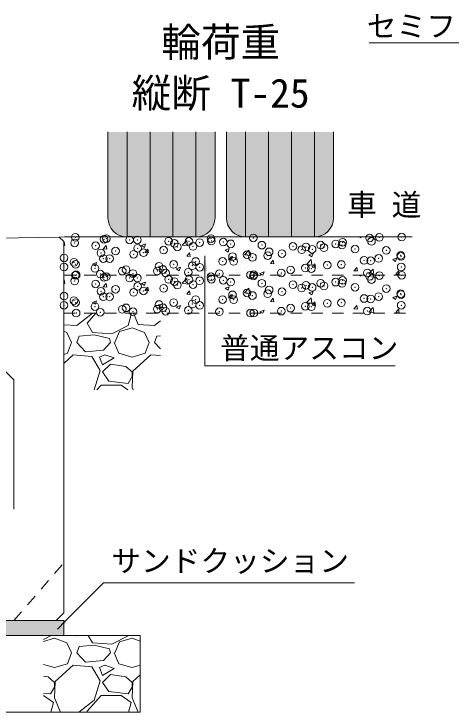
# Model space of a CAD drawing. Units: millimetres at full size; details may follow other scales. Extents: x 80703 to 103503, y 5263 to 15046.
# Drawn here: x 83358 to 83929, y 10905 to 11819 of the extents above; entities that cross this region are included whole.
import ezdxf
from ezdxf.enums import TextEntityAlignment as Align

# ---------------------------------------------------------------- set-up
doc = ezdxf.new("R2010")
doc.units = ezdxf.units.MM
doc.header["$LTSCALE"] = 20
doc.header["$PDMODE"] = 32
doc.header["$PDSIZE"] = 10
doc.linetypes.add('USER1', pattern=[1.35, 0.75, -0.6])
for name, color, linetype, lineweight in [('0_2', 7, 'Continuous', 9), ('寸法引出', 7, 'Continuous', 9), ('寸法線', 7, 'Continuous', 9), ('本体', 7, 'Continuous', 5), ('ﾊｯﾁﾝｸﾞ', 7, 'Continuous', 5)]:
    doc.layers.add(name, color=color, linetype=linetype, lineweight=lineweight)
doc.styles.add('ＭＳ ゴシック', font='')
doc.styles.get('ＭＳ ゴシック').set_extended_font_data('MS Gothic')

# ---------------------------------------------------------------- blocks, each defined once
blk = doc.blocks.new('filled_arrow')
at = {"color": 0, "linetype": 'Continuous', "lineweight": -2}
blk.add_solid([(7.5, 1.25), (0, 0), (7.5, -1.25)], dxfattribs=at)

msp = doc.modelspace()

# ---------------------------------------------------------------- hatches: boundary and pattern name
at = {"layer": 'ﾊｯﾁﾝｸﾞ'}
for color, points in [(256, [(83480.47, 11664.16), (83480.47, 11551.66, 0.41421), (83505.47, 11526.66), (83595.47, 11526.66, 0.41421), (83620.47, 11551.66), (83620.47, 11664.16)]), (256, [(83775.47, 11664.16), (83635.47, 11664.16), (83635.47, 11551.66, 0.41421), (83660.47, 11526.66), (83750.47, 11526.66, 0.41421), (83775.47, 11551.66)]), (8, [(83422.52, 11004.66), (83422.52, 11024.66), (83002.52, 11024.66), (82992.52, 11024.66), (82992.52, 11004.66)])]:
    msp.add_hatch(color=color, dxfattribs=at).paths.add_polyline_path(points)

# ---------------------------------------------------------------- linework, layer by layer
at = {"layer": '0_2'}
for p, q in [((83480.47, 11551.66), (83480.47, 11664.16)), ((83620.47, 11664.16), (83620.47, 11551.66)), ((83635.47, 11551.66), (83635.47, 11664.16)), ((83775.47, 11664.16), (83775.47, 11551.66)), ((83595.47, 11526.66), (83505.47, 11526.66)), ((83750.47, 11526.66), (83660.47, 11526.66))]:
    msp.add_line(p, q, dxfattribs=at)
at = {"layer": '0_2', "lineweight": 5}
for p, q in [((83505.47, 11526.66), (83505.47, 11664.16)), ((83535.47, 11664.16), (83535.47, 11526.66)), ((83565.47, 11664.16), (83565.47, 11526.66)), ((83595.47, 11526.66), (83595.47, 11664.16)), ((83660.47, 11526.66), (83660.47, 11664.16)), ((83690.47, 11664.16), (83690.47, 11526.66)), ((83720.47, 11664.16), (83720.47, 11526.66)), ((83750.47, 11526.66), (83750.47, 11664.16))]:
    msp.add_line(p, q, dxfattribs=at)
at = {"layer": '0_2', "lineweight": 20}
for p, q in [((83416.52, 11526.54), (83328.51, 11524.78)), ((83416.52, 11526.54), (83423.48, 11526.66)), ((83416.52, 11526.54), (83422.52, 11520.66)), ((83423.48, 11526.66), (83878.15, 11526.66)), ((83422.52, 11520.66), (83422.52, 11034.66)), ((83297.52, 11399.66), (83357.52, 11339.66)), ((83357.52, 11170.19), (83357.52, 11339.66)), ((83412.51, 11024.66), (83422.52, 11034.66)), ((82992.52, 11024.66), (83422.52, 11024.66)), ((83412.51, 11024.66), (83002.52, 11024.66)), ((83422.52, 11024.66), (83422.52, 11004.66)), ((82892.52, 11004.66), (83522.52, 11004.66)), ((83522.52, 10904.66), (83522.52, 11004.66)), ((82892.52, 10904.66), (83522.52, 10904.66))]:
    msp.add_line(p, q, dxfattribs=at)
at = {"layer": '0_2', "linetype": 'USER1'}
for p, q in [((83422.52, 11476.66), (83878.15, 11476.66)), ((83422.52, 11426.66), (83878.15, 11426.66))]:
    msp.add_line(p, q, dxfattribs=at)
at = {"layer": '0_2'}
for centre, start, end in [((83505.47, 11551.66), 180, 270), ((83595.47, 11551.66), 270, 0), ((83660.47, 11551.66), 180, 270), ((83750.47, 11551.66), 270, 0)]:
    msp.add_arc(centre, 25, start, end, dxfattribs=at)
at = {"layer": '寸法引出'}
msp.add_lwpolyline([(83414.25, 11013.28), (83424.85, 11023.89), (83474.62, 11073.65), (83803.06, 11073.65)], dxfattribs=at)
at = {"layer": '寸法線'}
for points in [[(84425.37, 11563.44), (84207.81, 11781.01), (83821.87, 11781.01)], [(83607.14, 11501.83), (83607.14, 11357.81), (83856.17, 11357.81)]]:
    msp.add_lwpolyline(points, dxfattribs=at)
at = {"layer": '本体', "linetype": 'USER1', "lineweight": 9}
msp.add_line((83357.52, 11024.66), (83422.52, 11099.66), dxfattribs=at)
at = {"layer": 'ﾊｯﾁﾝｸﾞ'}
for p, q in [((83809.25, 11526.66), (83811.12, 11525.4)), ((83811.12, 11525.4), (83811.55, 11526.66)), ((83422.52, 11519.47), (83423.24, 11520.33)), ((83422.52, 11515.69), (83424.12, 11515.55)), ((83424.11, 11515.55), (83423.23, 11520.33)), ((83524.29, 11515.59), (83529.63, 11517.64)), ((83528.08, 11513.03), (83529.63, 11517.63)), ((83577.53, 11516), (83583.47, 11522.18)), ((83577.53, 11516), (83584.31, 11514.95)), ((83584.31, 11514.95), (83583.47, 11522.18)), ((83474.22, 11511.17), (83477.9, 11515.55)), ((83474.22, 11511.17), (83478.78, 11510.77)), ((83478.77, 11510.77), (83477.89, 11515.55)), ((83524.29, 11515.58), (83528.08, 11513.03)), ((83528.88, 11506.39), (83532.55, 11510.77)), ((83533.42, 11505.99), (83532.54, 11510.77)), ((83633.8, 11509.48), (83639.14, 11511.53)), ((83633.8, 11509.48), (83637.59, 11506.92)), ((83637.59, 11506.92), (83639.14, 11511.53)), ((83658.86, 11503.39), (83664.79, 11509.57)), ((83665.63, 11502.33), (83664.79, 11509.57)), ((83528.88, 11506.39), (83533.43, 11505.99)), ((83583.53, 11501.61), (83587.21, 11505.99)), ((83583.53, 11501.61), (83588.09, 11501.21)), ((83588.08, 11501.21), (83587.2, 11505.98)), ((83638.19, 11496.83), (83641.86, 11501.2)), ((83642.73, 11496.43), (83641.85, 11501.2)), ((83658.86, 11503.39), (83665.63, 11502.34)), ((83743.31, 11503.38), (83748.65, 11505.43)), ((83743.31, 11503.38), (83747.1, 11500.82)), ((83747.1, 11500.82), (83748.65, 11505.43)), ((83852.82, 11497.28), (83858.16, 11499.33)), ((83856.61, 11494.72), (83858.15, 11499.32)), ((83460.27, 11491.01), (83465.6, 11493.06)), ((83460.27, 11491.01), (83464.06, 11488.45)), ((83464.06, 11488.45), (83465.6, 11493.06)), ((83638.19, 11496.83), (83642.74, 11496.43)), ((83692.84, 11492.04), (83696.52, 11496.42)), ((83692.84, 11492.04), (83697.4, 11491.65)), ((83697.39, 11491.64), (83696.51, 11496.42)), ((83740.18, 11490.77), (83746.12, 11496.96)), ((83740.18, 11490.78), (83746.96, 11489.72)), ((83746.96, 11489.72), (83746.11, 11496.96)), ((83747.5, 11487.26), (83751.17, 11491.64)), ((83752.05, 11486.86), (83751.16, 11491.64)), ((83852.82, 11497.28), (83856.61, 11494.72)), ((83569.78, 11484.91), (83575.11, 11486.96)), ((83569.78, 11484.9), (83573.57, 11482.35)), ((83573.57, 11482.35), (83575.11, 11486.95)), ((83679.29, 11478.8), (83684.62, 11480.85)), ((83683.21, 11476.66), (83684.62, 11480.85)), ((83747.5, 11487.26), (83752.05, 11486.86)), ((83802.15, 11482.48), (83805.83, 11486.86)), ((83802.15, 11482.48), (83806.71, 11482.08)), ((83806.7, 11482.08), (83805.82, 11486.86)), ((83821.5, 11478.16), (83827.44, 11484.35)), ((83828.28, 11477.11), (83827.44, 11484.35)), ((83856.81, 11477.7), (83860.48, 11482.08)), ((83861.36, 11477.3), (83860.47, 11482.08)), ((83422.52, 11469.47), (83423.24, 11470.33)), ((83424.11, 11465.55), (83423.23, 11470.33)), ((83577.53, 11466), (83583.47, 11472.18)), ((83584.31, 11464.95), (83583.47, 11472.18)), ((83679.28, 11478.8), (83682.46, 11476.66)), ((83809.25, 11476.66), (83811.12, 11475.4)), ((83811.12, 11475.4), (83811.55, 11476.66)), ((83821.5, 11478.16), (83828.28, 11477.11)), ((83856.81, 11477.7), (83861.36, 11477.3)), ((83422.52, 11465.7), (83424.12, 11465.55)), ((83474.22, 11461.17), (83477.9, 11465.55)), ((83474.22, 11461.17), (83478.78, 11460.77)), ((83478.77, 11460.77), (83477.89, 11465.55)), ((83524.29, 11465.59), (83529.63, 11467.64)), ((83524.29, 11465.58), (83528.08, 11463.03)), ((83528.08, 11463.03), (83529.63, 11467.63)), ((83577.53, 11466), (83584.31, 11464.95)), ((83633.8, 11459.48), (83639.14, 11461.53)), ((83637.59, 11456.92), (83639.14, 11461.53)), ((83528.88, 11456.39), (83532.55, 11460.77)), ((83528.88, 11456.39), (83533.43, 11455.99)), ((83533.42, 11455.99), (83532.54, 11460.77)), ((83583.53, 11451.61), (83587.21, 11455.99)), ((83588.08, 11451.21), (83587.2, 11455.98)), ((83633.8, 11459.48), (83637.59, 11456.92)), ((83658.86, 11453.39), (83664.79, 11459.57)), ((83658.86, 11453.39), (83665.63, 11452.34)), ((83665.63, 11452.33), (83664.79, 11459.57)), ((83743.31, 11453.38), (83748.65, 11455.43)), ((83743.31, 11453.38), (83747.1, 11450.82)), ((83747.1, 11450.82), (83748.65, 11455.43)), ((83460.27, 11441.01), (83465.6, 11443.06)), ((83464.06, 11438.45), (83465.6, 11443.06)), ((83583.53, 11451.61), (83588.09, 11451.21)), ((83638.19, 11446.83), (83641.86, 11451.2)), ((83638.19, 11446.83), (83642.74, 11446.43)), ((83642.73, 11446.43), (83641.85, 11451.2)), ((83692.84, 11442.04), (83696.52, 11446.42)), ((83697.39, 11441.64), (83696.51, 11446.42)), ((83740.18, 11440.77), (83746.12, 11446.96)), ((83746.96, 11439.72), (83746.11, 11446.96)), ((83852.82, 11447.28), (83858.16, 11449.33)), ((83852.82, 11447.28), (83856.61, 11444.72)), ((83856.61, 11444.72), (83858.15, 11449.32)), ((83460.27, 11441.01), (83464.06, 11438.45)), ((83569.78, 11434.91), (83575.11, 11436.96)), ((83569.78, 11434.9), (83573.57, 11432.35)), ((83573.57, 11432.35), (83575.11, 11436.95)), ((83692.84, 11442.04), (83697.4, 11441.65)), ((83740.18, 11440.78), (83746.96, 11439.73)), ((83747.5, 11437.26), (83751.17, 11441.64)), ((83747.5, 11437.26), (83752.05, 11436.86)), ((83752.05, 11436.86), (83751.16, 11441.64)), ((83802.15, 11432.48), (83805.83, 11436.86)), ((83806.7, 11432.08), (83805.82, 11436.86)), ((83821.5, 11428.16), (83827.44, 11434.35)), ((83828.28, 11427.11), (83827.44, 11434.35)), ((83439.86, 11410.89), (83460.26, 11426.66)), ((83453.07, 11413.94), (83464.51, 11426.66)), ((83510.98, 11425.12), (83506.92, 11410.89)), ((83508.75, 11426.66), (83510.98, 11425.12)), ((83513.91, 11426.66), (83520.12, 11411.91)), ((83679.28, 11428.8), (83682.46, 11426.66)), ((83679.29, 11428.81), (83684.62, 11430.85)), ((83683.21, 11426.66), (83684.62, 11430.85)), ((83802.15, 11432.48), (83806.71, 11432.08)), ((83821.5, 11428.16), (83828.28, 11427.11)), ((83856.81, 11427.7), (83860.48, 11432.08)), ((83856.81, 11427.7), (83861.36, 11427.3)), ((83861.36, 11427.3), (83860.47, 11432.08)), ((83541.46, 11410.89), (83548.97, 11416.7)), ((83422.52, 11411.72), (83439.86, 11410.89)), ((83460.18, 11401.75), (83453.07, 11413.94)), ((83506.92, 11410.89), (83485.58, 11399.72)), ((83495.74, 11402.77), (83512, 11407.85)), ((83512, 11407.85), (83528.25, 11401.75)), ((83520.12, 11411.91), (83541.46, 11410.89)), ((83422.52, 11403.3), (83426.65, 11401.75)), ((83426.65, 11401.75), (83432.75, 11388.54)), ((83462.21, 11398.7), (83442.91, 11396.67)), ((83485.58, 11399.72), (83460.18, 11401.75)), ((83482.53, 11393.62), (83462.21, 11398.7)), ((83489.64, 11388.54), (83495.74, 11402.77)), ((83528.25, 11401.75), (83534.35, 11388.54)), ((83548.97, 11397.14), (83544.51, 11396.67)), ((83427.67, 11374.32), (83432.75, 11388.54)), ((83439.86, 11388.54), (83442.91, 11396.67)), ((83451.04, 11376.35), (83439.86, 11388.54)), ((83483.55, 11388.54), (83474.4, 11378.38)), ((83483.55, 11388.54), (83482.53, 11393.62)), ((83488.63, 11388.54), (83494.72, 11374.32)), ((83529.27, 11374.32), (83534.35, 11388.54)), ((83541.46, 11388.54), (83544.51, 11396.67)), ((83548.97, 11380.35), (83541.46, 11388.54)), ((83422.52, 11372.8), (83427.67, 11374.32)), ((83434.78, 11372.29), (83422.52, 11361.09)), ((83459.16, 11370.25), (83434.78, 11372.29)), ((83474.4, 11378.38), (83451.03, 11376.35)), ((83470.34, 11351.97), (83459.16, 11370.25)), ((83476.44, 11372.29), (83469.32, 11369.24)), ((83488.63, 11368.22), (83476.44, 11372.29)), ((83494.72, 11374.32), (83511.99, 11369.24)), ((83512, 11369.24), (83529.27, 11374.32)), ((83536.38, 11372.29), (83513.01, 11350.95)), ((83548.97, 11371.24), (83536.38, 11372.29)), ((83469.32, 11369.24), (83473.39, 11359.08)), ((83473.39, 11359.08), (83488.63, 11368.22)), ((83462.24, 11326.65), (83470.34, 11351.97)), ((83483.55, 11360.09), (83473.39, 11349.93)), ((83503.87, 11357.05), (83483.55, 11360.09)), ((83512, 11349.93), (83503.87, 11357.05)), ((83473.39, 11349.93), (83481.52, 11337.74)), ((83506.92, 11334.69), (83511.99, 11343.84)), ((83513.01, 11350.95), (83512, 11329.61)), ((83512, 11343.84), (83512, 11349.93)), ((83481.52, 11337.74), (83506.92, 11334.69)), ((83465.95, 11326.65), (83471.35, 11332.66)), ((83471.36, 11332.66), (83497.77, 11332.66)), ((83497.77, 11332.66), (83506.45, 11326.65)), ((83512, 11329.61), (83513.24, 11326.65)), ((83405.32, 11004.49), (83396, 10999.61)), ((83405.36, 11004.66), (83405.32, 11004.49)), ((83436.34, 11004.66), (83439.86, 11004.49)), ((83439.86, 11004.49), (83440.08, 11004.66)), ((83460.18, 10995.35), (83454.75, 11004.66)), ((83506.92, 11004.49), (83485.58, 10993.32)), ((83506.96, 11004.66), (83506.92, 11004.49)), ((83396, 10996.95), (83410.4, 11001.45)), ((83410.4, 11001.45), (83426.65, 10995.35)), ((83426.65, 10995.35), (83432.75, 10982.14)), ((83485.58, 10993.32), (83460.18, 10995.35)), ((83489.64, 10982.14), (83495.74, 10996.37)), ((83495.74, 10996.37), (83512, 11001.45)), ((83512, 11001.45), (83522.52, 10997.5)), ((83439.86, 10982.14), (83442.91, 10990.27)), ((83462.21, 10992.3), (83442.91, 10990.27)), ((83482.53, 10987.22), (83462.21, 10992.3)), ((83483.55, 10982.14), (83482.53, 10987.22)), ((83427.67, 10967.92), (83432.75, 10982.14)), ((83451.04, 10969.95), (83439.86, 10982.14)), ((83483.55, 10982.14), (83474.4, 10971.98)), ((83488.63, 10982.14), (83494.72, 10967.92)), ((83410.4, 10962.84), (83427.67, 10967.92)), ((83474.4, 10971.98), (83451.03, 10969.95)), ((83494.72, 10967.92), (83511.99, 10962.84)), ((83396, 10967.07), (83410.39, 10962.84)), ((83434.78, 10965.89), (83411.41, 10944.55)), ((83459.16, 10963.85), (83434.78, 10965.89)), ((83470.34, 10945.57), (83459.16, 10963.85)), ((83476.44, 10965.89), (83469.32, 10962.84)), ((83469.32, 10962.84), (83473.39, 10952.68)), ((83473.39, 10952.68), (83488.63, 10961.82)), ((83488.63, 10961.82), (83476.44, 10965.89)), ((83512, 10962.84), (83522.52, 10965.93)), ((83402.27, 10950.65), (83396, 10951.59)), ((83410.4, 10943.53), (83402.27, 10950.65)), ((83483.55, 10953.69), (83473.39, 10943.53)), ((83503.87, 10950.65), (83483.55, 10953.69)), ((83512, 10943.53), (83503.87, 10950.65)), ((83522.52, 10953.23), (83513.01, 10944.55)), ((83411.41, 10944.55), (83410.4, 10923.21)), ((83410.4, 10937.44), (83410.4, 10943.53)), ((83462.21, 10920.17), (83470.34, 10945.57)), ((83473.39, 10943.53), (83481.52, 10931.34)), ((83513.01, 10944.55), (83512, 10923.21)), ((83512, 10937.44), (83512, 10943.53)), ((83405.32, 10928.29), (83410.39, 10937.44)), ((83481.52, 10931.34), (83506.92, 10928.29)), ((83506.92, 10928.29), (83511.99, 10937.44)), ((83396, 10929.41), (83405.32, 10928.29)), ((83396, 10926.26), (83396.17, 10926.26)), ((83396.17, 10926.26), (83409.38, 10917.12)), ((83410.4, 10923.21), (83418.21, 10904.66)), ((83453.07, 10905.94), (83471.35, 10926.26)), ((83471.36, 10926.26), (83497.77, 10926.26)), ((83497.77, 10926.26), (83510.98, 10917.12)), ((83512, 10923.21), (83519.81, 10904.66)), ((83409.38, 10917.12), (83405.82, 10904.66)), ((83442.15, 10904.66), (83462.21, 10920.17)), ((83510.98, 10917.12), (83507.42, 10904.66)), ((83453.81, 10904.66), (83453.07, 10905.94))]:
    msp.add_line(p, q, dxfattribs=at)
for p in [(83437.63, 11526.22), (83475.43, 11523.68), (83478.31, 11524.5), (83508.67, 11522.73), (83518.99, 11522.78), (83559.67, 11521.06), (83586.38, 11520.76), (83615.24, 11524.56), (83615.8, 11521.26), (83631.27, 11519.98), (83670.39, 11525.34), (83787.31, 11519.8), (83822.66, 11525.1), (83825.14, 11520.81), (83835.44, 11526.14), (83864.72, 11526.53), (83436.94, 11518.8), (83464.23, 11515.11), (83519.18, 11511.92), (83567.31, 11518.25), (83571.36, 11513.63), (83591.69, 11514.27), (83600.34, 11519.34), (83641.02, 11517.62), (83681.7, 11515.9), (83722.37, 11514.18), (83739.38, 11513.49), (83758.46, 11516), (83763.05, 11512.47), (83778.22, 11517.48), (83786.65, 11515.93), (83803.73, 11510.75), (83471.25, 11505.61), (83490.32, 11508.12), (83514.08, 11504.02), (83526.92, 11506), (83553.2, 11509.39), (83662.4, 11503.36), (83689.34, 11502.22), (83691.26, 11507.16), (83707.95, 11504.86), (83733.78, 11509.85), (83747.53, 11510.57), (83844.41, 11509.03), (83863.33, 11502.4), (83423.12, 11499.27), (83436.01, 11493.43), (83474.5, 11498.31), (83482.49, 11498.38), (83595.2, 11494.51), (83630.34, 11494.61), (83643.32, 11500.85), (83644.9, 11494.59), (83669.46, 11499.98), (83815.39, 11496.08), (83824.22, 11495.45), (83834.47, 11498.6), (83863.79, 11501.16), (83422.8, 11487.28), (83438.05, 11490.75), (83463.47, 11485.56), (83504.15, 11483.84), (83547.26, 11488.2), (83552.27, 11484.02), (83566.34, 11490.71), (83590.76, 11488.9), (83600.46, 11486.96), (83719.33, 11483.44), (83738.41, 11485.95), (83746.6, 11485.2), (83767.27, 11489.75), (83785.73, 11490.57), (83863.95, 11487.27), (83437.63, 11476.22), (83438.86, 11477.04), (83470.28, 11478.06), (83478.31, 11474.5), (83499.14, 11481.86), (83513.15, 11478.66), (83544.83, 11482.12), (83556.03, 11479.34), (83585.5, 11480.4), (83615.24, 11474.56), (83626.18, 11478.68), (83666.86, 11476.97), (83670.39, 11475.34), (83671.21, 11477.1), (83707.03, 11479.49), (83819.51, 11479.64), (83822.66, 11475.1), (83835.44, 11476.14), (83864.72, 11476.53), (83436.94, 11468.8), (83464.23, 11465.11), (83475.43, 11473.68), (83508.67, 11472.73), (83518.99, 11472.78), (83559.67, 11471.06), (83567.31, 11468.25), (83586.38, 11470.76), (83600.34, 11469.34), (83615.8, 11471.26), (83631.27, 11469.98), (83641.02, 11467.62), (83681.7, 11465.9), (83758.46, 11466), (83778.22, 11467.48), (83786.65, 11465.93), (83787.31, 11469.8), (83825.14, 11470.81), (83490.32, 11458.12), (83519.18, 11461.92), (83526.92, 11456), (83553.2, 11459.39), (83571.36, 11463.63), (83591.69, 11464.27), (83691.26, 11457.16), (83722.37, 11464.18), (83733.78, 11459.85), (83739.38, 11463.49), (83747.53, 11460.57), (83763.05, 11462.47), (83803.73, 11460.75), (83844.41, 11459.03), (83423.12, 11449.27), (83471.25, 11455.61), (83474.5, 11448.31), (83482.49, 11448.38), (83514.08, 11454.02), (83643.32, 11450.85), (83662.4, 11453.36), (83669.46, 11449.98), (83689.34, 11452.22), (83707.95, 11454.86), (83834.47, 11448.6), (83863.33, 11452.4), (83863.79, 11451.16), (83436.01, 11443.43), (83438.05, 11440.75), (83547.26, 11438.2), (83566.34, 11440.71), (83590.76, 11438.9), (83595.2, 11444.51), (83630.34, 11444.61), (83644.9, 11444.59), (83767.27, 11439.75), (83785.73, 11440.57), (83815.39, 11446.08), (83824.22, 11445.45), (83422.8, 11437.28), (83463.47, 11435.56), (83499.14, 11431.86), (83504.15, 11433.84), (83513.15, 11428.66), (83544.83, 11432.12), (83552.27, 11434.02), (83556.03, 11429.34), (83585.5, 11430.4), (83600.46, 11436.97), (83626.18, 11428.68), (83707.03, 11429.49), (83719.33, 11433.44), (83738.41, 11435.95), (83746.6, 11435.2), (83819.51, 11429.64), (83863.95, 11437.27), (83438.86, 11427.04), (83470.28, 11428.06), (83666.86, 11426.97), (83671.21, 11427.1)]:
    msp.add_point(p, dxfattribs=at)

# ---------------------------------------------------------------- block references
at = {"layer": '寸法引出', "xscale": 2, "yscale": 2, "rotation": 45}
msp.add_blockref('filled_arrow', (83414.25, 11013.28), dxfattribs=at)
at = {"layer": '寸法線', "xscale": 2.67, "yscale": 2.67, "rotation": 270}
msp.add_blockref('filled_arrow', (83607.14, 11501.83), dxfattribs=at)

# ---------------------------------------------------------------- texts
at = {"layer": '0_2', "style": 'ＭＳ ゴシック'}
for s, p in [('輪荷重', (83550.27, 11800.65)), ('縦断 T-25', (83511.42, 11733.98))]:
    msp.add_text(s, height=37.98, dxfattribs=at).set_placement(p, align=Align.TOP_LEFT)
msp.add_text('車 道', height=28.48, dxfattribs=at).set_placement((83793.24, 11545.97), align=Align.BOTTOM_LEFT)
msp.add_text('サンドクッション', height=28.48, dxfattribs=at).set_placement((83640.25, 11102.52), align=Align.MIDDLE_CENTER)
at = {"layer": '寸法線', "style": 'ＭＳ ゴシック'}
msp.add_text('セミフラット 平H=50', height=28.48, dxfattribs=at).set_placement((84187.81, 11817.01), align=Align.TOP_RIGHT)
msp.add_text('普通アスコン', height=28.48, dxfattribs=at).set_placement((83627.14, 11395.49), align=Align.TOP_LEFT)

doc.saveas('drawing.dxf')
